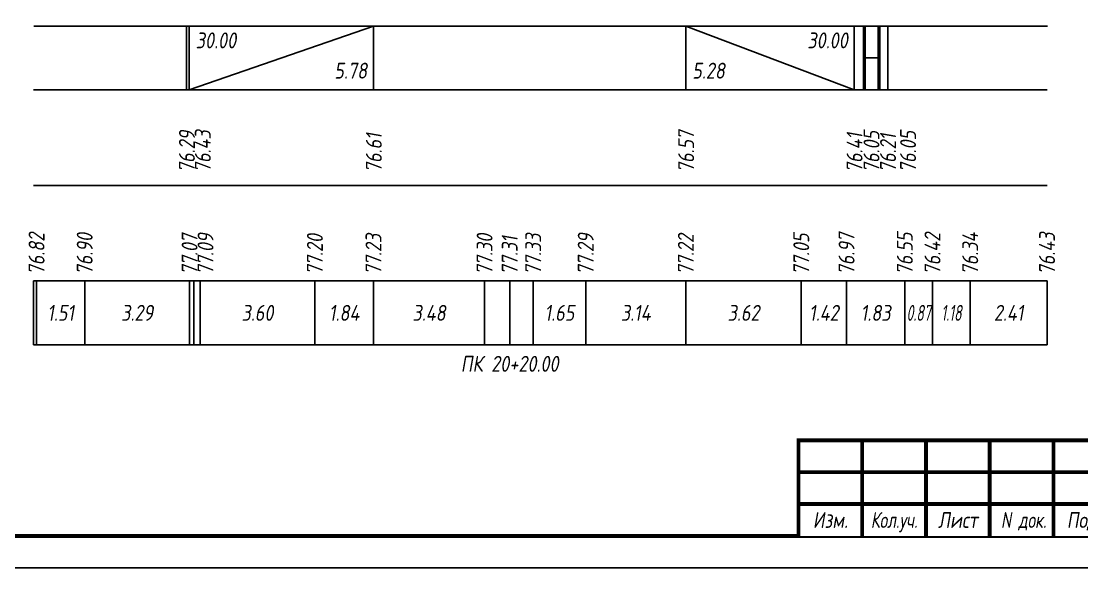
# Model space of a CAD drawing. Extents: x -717 to 1451, y -133302 to 233.
# Drawn here: x 78 to 244.4, y -31378.4 to -31292.7 of the extents above; entities that cross this region are included whole.
import ezdxf
from ezdxf.enums import TextEntityAlignment as Align

# ---------------------------------------------------------------- set-up
doc = ezdxf.new("R2010")
doc.units = 0
for name, color, linetype in [('Зарамочное оформление', 7, 'Continuous'), ('Код_510', 7, 'Continuous'), ('Код_516', 1, 'Continuous'), ('Подписи поперечников', 7, 'Continuous'), ('Таблица', 7, 'Continuous')]:
    doc.layers.add(name, color=color, linetype=linetype)
doc.styles.add('М', font='romand.shx', dxfattribs={"width": 0.8, "oblique": 10, "height": 2.5})

# ---------------------------------------------------------------- blocks, each defined once
blk = doc.blocks.new('Штамп')
at = {"linetype": 'Continuous'}
blk.add_wipeout([(199.95, -411.25), (384.95, -411.25), (384.95, -426.25), (199.95, -426.25)], dxfattribs=at).dxf.layer = 'Зарамочное оформление'
at = {"layer": 'Зарамочное оформление', "linetype": 'Continuous', "lineweight": -3, "const_width": 0.6, "flags": 128}
for points in [[(199.95, -426.25), (199.95, -411.25), (384.95, -411.25)], [(209.95, -411.25), (209.95, -426.25)], [(219.95, -411.25), (219.95, -426.25)], [(229.95, -411.25), (229.95, -426.25)], [(239.95, -411.25), (239.95, -426.25)], [(199.95, -416.25), (264.95, -416.25)], [(199.95, -421.25), (264.95, -421.25)]]:
    blk.add_lwpolyline(points, dxfattribs=at)
at = {"layer": 'Зарамочное оформление', "linetype": 'Continuous', "style": 'М', "oblique": 10}
for s, width, p in [('Изм.', 0.8, (204.95, -423.75)), ('Кол.уч.', 0.7, (214.95, -423.75)), ('Лист', 0.8, (224.95, -423.75)), ('N док.', 0.7, (235.28, -423.75)), ('Подпись', 0.8, (247.45, -423.75))]:
    blk.add_text(s, height=2.5, dxfattribs=dict(at, width=width)).set_placement(p, align=Align.MIDDLE_CENTER)
blk = doc.blocks.new('шифр')
blk.add_blockref('Штамп', (0, -31007))

msp = doc.modelspace()

# ---------------------------------------------------------------- linework, layer by layer
at = {"flags": 128}
msp.add_lwpolyline([(-30.054, -31378.421), (389.946, -31378.421), (389.946, -31081.421), (-30.054, -31081.421)], close=True, dxfattribs=at)
at = {"const_width": 0.6, "flags": 128}
msp.add_lwpolyline([(-10.054, -31373.421), (384.946, -31373.421), (384.946, -31086.421), (-10.054, -31086.421)], close=True, dxfattribs=at)
at = {"layer": 'Код_510'}
for p, q in [((79.946, -31343.421), (79.946, -31333.421)), ((80.415, -31343.421), (80.415, -31333.421)), ((87.963, -31343.421), (87.963, -31333.421)), ((104.422, -31343.421), (104.422, -31333.421)), ((105.071, -31343.421), (105.071, -31333.421)), ((106.059, -31343.421), (106.059, -31333.421)), ((124.077, -31343.421), (124.077, -31333.421)), ((133.276, -31343.421), (133.276, -31333.421)), ((150.701, -31343.421), (150.701, -31333.421)), ((154.641, -31343.421), (154.641, -31333.421)), ((158.335, -31343.421), (158.335, -31333.421)), ((166.565, -31343.421), (166.565, -31333.421)), ((182.277, -31343.421), (182.277, -31333.421)), ((200.383, -31343.421), (200.383, -31333.421)), ((207.493, -31343.421), (207.493, -31333.421)), ((216.63, -31343.421), (216.63, -31333.421)), ((220.971, -31343.421), (220.971, -31333.421)), ((226.895, -31343.421), (226.895, -31333.421)), ((238.946, -31343.421), (238.946, -31333.421))]:
    msp.add_line(p, q, dxfattribs=at)
at = {"layer": 'Код_516'}
for p, q in [((103.946, -31303.421), (103.946, -31293.421)), ((104.374, -31303.421), (104.374, -31293.421)), ((104.374, -31303.421), (133.276, -31293.421)), ((133.276, -31303.421), (133.276, -31293.421)), ((182.277, -31303.421), (182.277, -31293.421)), ((182.277, -31293.421), (208.692, -31303.421)), ((208.692, -31303.421), (208.692, -31293.421)), ((208.692, -31303.421), (208.692, -31293.421)), ((210.126, -31303.421), (210.126, -31293.421)), ((210.429, -31303.421), (210.429, -31293.421)), ((212.429, -31303.421), (212.429, -31293.421)), ((212.732, -31303.421), (212.732, -31293.421)), ((213.946, -31303.421), (213.946, -31293.421)), ((210.126, -31298.421), (210.429, -31298.421)), ((210.429, -31298.421), (212.429, -31298.421)), ((212.429, -31298.421), (212.732, -31298.421))]:
    msp.add_line(p, q, dxfattribs=at)
at = {"layer": 'Таблица'}
for p, q in [((80, -31293.421), (239, -31293.421)), ((79.946, -31303.421), (238.946, -31303.421)), ((79.946, -31318.421), (238.946, -31318.421)), ((79.946, -31333.421), (238.946, -31333.421)), ((79.946, -31343.421), (238.946, -31343.421))]:
    msp.add_line(p, q, dxfattribs=at)

# ---------------------------------------------------------------- texts
at = {"layer": 'Код_510', "style": 'М', "oblique": 10, "width": 0.8}
for s, p in [('76.82', (80.415, -31332.421)), ('76.90', (87.963, -31332.421)), ('77.07', (104.422, -31332.421)), ('77.09', (106.922, -31332.421)), ('77.20', (124.077, -31332.421)), ('77.23', (133.276, -31332.421)), ('77.30', (150.701, -31332.421)), ('77.31', (154.641, -31332.421)), ('77.33', (158.335, -31332.421)), ('77.29', (166.565, -31332.421)), ('77.22', (182.277, -31332.421)), ('77.05', (200.383, -31332.421)), ('76.97', (207.493, -31332.421)), ('76.55', (216.63, -31332.421)), ('76.42', (220.971, -31332.421)), ('76.34', (226.895, -31332.421)), ('76.43', (238.946, -31332.421))]:
    msp.add_text(s, height=2.5, rotation=90, dxfattribs=at).set_placement(p, align=Align.MIDDLE_LEFT)
at = {"layer": 'Код_510', "style": 'М', "oblique": 10}
for s, width, p in [('1.51', 0.8, (84.189, -31338.421)), ('3.29', 0.8, (96.193, -31338.421)), ('3.60', 0.8, (115.068, -31338.421)), ('1.84', 0.8, (128.676, -31338.421)), ('3.48', 0.8, (141.988, -31338.421)), ('1.65', 0.8, (162.45, -31338.421)), ('3.14', 0.8, (174.421, -31338.421)), ('3.62', 0.8, (191.33, -31338.421)), ('1.42', 0.8, (203.938, -31338.421)), ('1.83', 0.8, (212.061, -31338.421)), ('0.87', 0.6, (218.801, -31338.421)), ('1.18', 0.6, (223.933, -31338.421)), ('2.41', 0.8, (232.92, -31338.421))]:
    msp.add_text(s, height=2.5, dxfattribs=dict(at, width=width)).set_placement(p, align=Align.MIDDLE_CENTER)
at = {"layer": 'Код_516', "style": 'М', "oblique": 10, "width": 0.8}
msp.add_text('30.00', height=2.5, dxfattribs=at).set_placement((105.374, -31294.421), align=Align.TOP_LEFT)
msp.add_text('30.00', height=2.5, dxfattribs=at).set_placement((207.692, -31294.421), align=Align.TOP_RIGHT)
msp.add_text('5.78', height=2.5, dxfattribs=at).set_placement((132.276, -31302.421), align=Align.BOTTOM_RIGHT)
msp.add_text('5.28', height=2.5, dxfattribs=at).set_placement((183.277, -31302.421), align=Align.BOTTOM_LEFT)
for s, p in [('76.29', (104, -31316.371)), ('76.43', (106.5, -31316.371)), ('76.57', (182.331, -31316.371)), ('76.05', (211.407, -31316.371)), ('76.05', (217.146, -31316.371)), ('76.61', (133.33, -31316.371)), ('76.41', (208.746, -31316.371)), ('76.21', (214, -31316.371))]:
    msp.add_text(s, height=2.5, rotation=90, dxfattribs=at).set_placement(p, align=Align.MIDDLE_LEFT)
at = {"layer": 'Подписи поперечников', "style": 'М', "oblique": 10, "width": 0.8}
msp.add_text('ПК 20+20.00', height=2.5, dxfattribs=at).set_placement((154.641, -31348.421), align=Align.BOTTOM_CENTER)

# ---------------------------------------------------------------- next in the draw order: block references
msp.add_blockref('шифр', (0, 59.829))

doc.saveas('drawing.dxf')
